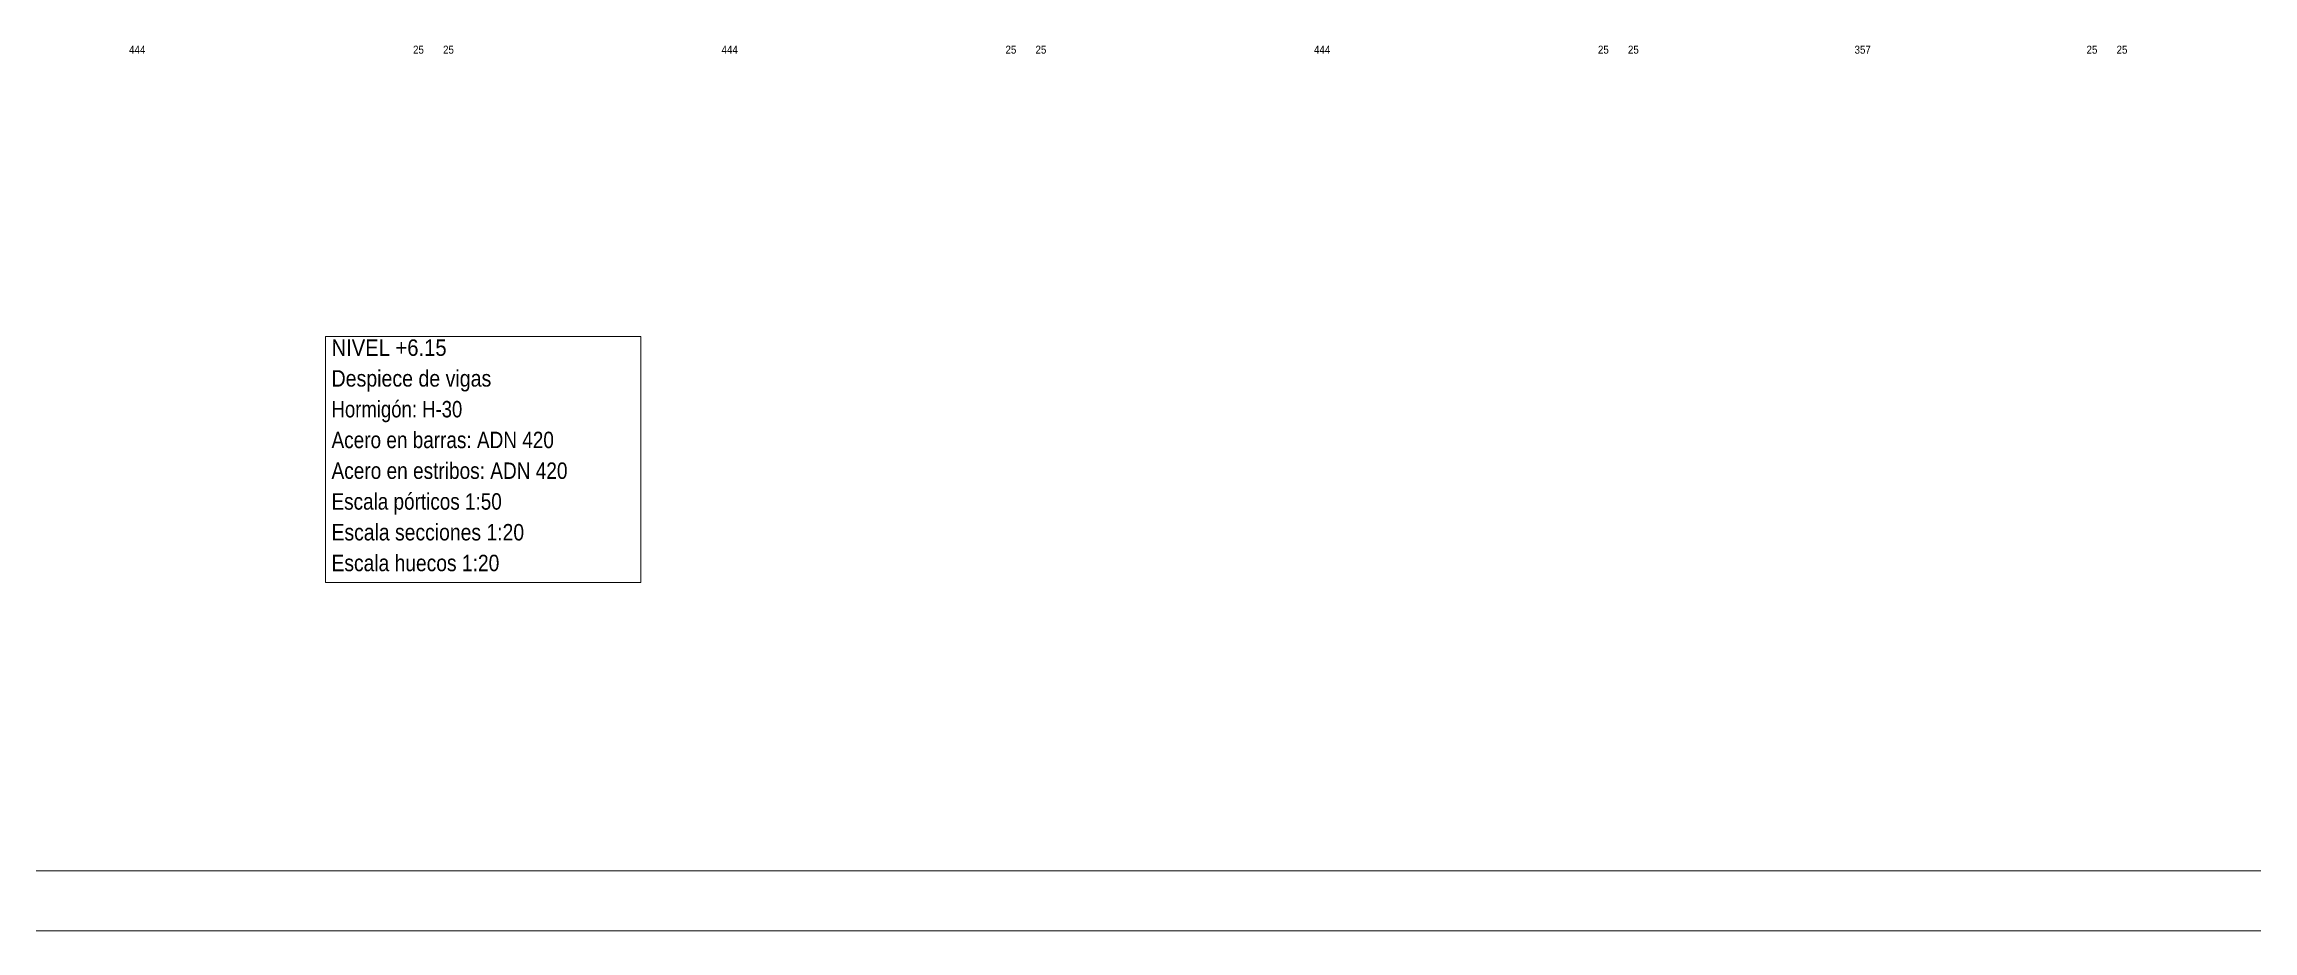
# Model space of a CAD drawing. Header units: millimetres. Extents: x 3 to 479, y -191 to 120.
# Drawn here: x 162.17 to 198.96, y 75.3 to 90.06 of the extents above; entities that cross this region are included whole.
import ezdxf
from ezdxf.enums import TextEntityAlignment as Align

# ---------------------------------------------------------------- set-up
doc = ezdxf.new("R2010")
doc.units = ezdxf.units.MM
for name, color, linetype, lineweight in [('ALZ_COT_TEXTOS_ESTRIBOS', 122, 'Continuous', 0), ('RECUAD_LIMITES', 2, 'Continuous', 0), ('RECUAD_MARCO', 1, 'Continuous', 20), ('TAB_COM_LINEAS', 1, 'Continuous', 9), ('TAB_COM_TEXTOS', 1, 'Continuous', 9)]:
    doc.layers.add(name, color=color, linetype=linetype, lineweight=lineweight)
doc.styles.add('CYPETXT_romans', font='arial.ttf', dxfattribs={"height": 0.2})

msp = doc.modelspace()

# ---------------------------------------------------------------- linework, layer by layer
at = {"layer": 'RECUAD_LIMITES'}
msp.add_lwpolyline([(100.33093, 75.29684), (254.63093, 75.29684), (254.63093, 113.99684), (100.33093, 113.99684), (100.33093, 75.29684)], close=True, dxfattribs=at)
at = {"layer": 'RECUAD_MARCO'}
msp.add_lwpolyline([(102.83093, 76.29684), (253.63093, 76.29684), (253.63093, 112.99684), (102.83093, 112.99684), (102.83093, 76.29684)], close=True, dxfattribs=at)
at = {"layer": 'TAB_COM_TEXTOS', "lineweight": 5}
for p, q in [((166.85414, 85.19468), (172.10771, 85.19468)), ((166.85414, 85.19468), (166.85414, 81.09681)), ((172.10771, 85.19468), (172.10771, 81.09681)), ((166.85414, 81.09681), (172.10771, 81.09681))]:
    msp.add_line(p, q, dxfattribs=at)

# ---------------------------------------------------------------- texts
at = {"layer": 'ALZ_COT_TEXTOS_ESTRIBOS', "style": 'CYPETXT_romans', "width": 0.872274}
for s, p in [('444', (163.71854, 90.03441)), ('25', (168.40354, 90.03441)), ('25', (168.90354, 90.03441)), ('444', (173.58854, 90.03441)), ('25', (178.27354, 90.03441)), ('25', (178.77354, 90.03441)), ('444', (183.45854, 90.03441)), ('25', (188.14354, 90.03441)), ('25', (188.64354, 90.03441)), ('357', (192.46354, 90.03441)), ('25', (196.28354, 90.03441)), ('25', (196.78354, 90.03441))]:
    msp.add_text(s, height=0.133333, dxfattribs=at).set_placement(p, align=Align.TOP_CENTER)
at = {"layer": 'TAB_COM_LINEAS', "style": 'CYPETXT_romans'}
for s, width, p in [('NIVEL +6.15', 0.880937, (166.95574, 84.86991)), ('Despiece de vigas', 0.852948, (166.95574, 84.35768)), ('Hormigón: H-30', 0.808194, (166.95574, 83.84545)), ('Acero en barras: ADN 420', 0.827218, (166.95574, 83.33321)), ('Acero en estribos: ADN 420', 0.830636, (166.95574, 82.82098)), ('Escala pórticos 1:50', 0.824952, (166.95574, 82.30875)), ('Escala secciones 1:20', 0.844437, (166.95574, 81.79651)), ('Escala huecos 1:20', 0.838794, (166.95574, 81.28428))]:
    msp.add_text(s, height=0.2733333, dxfattribs=dict(at, width=width)).set_placement(p)

doc.saveas('drawing.dxf')
